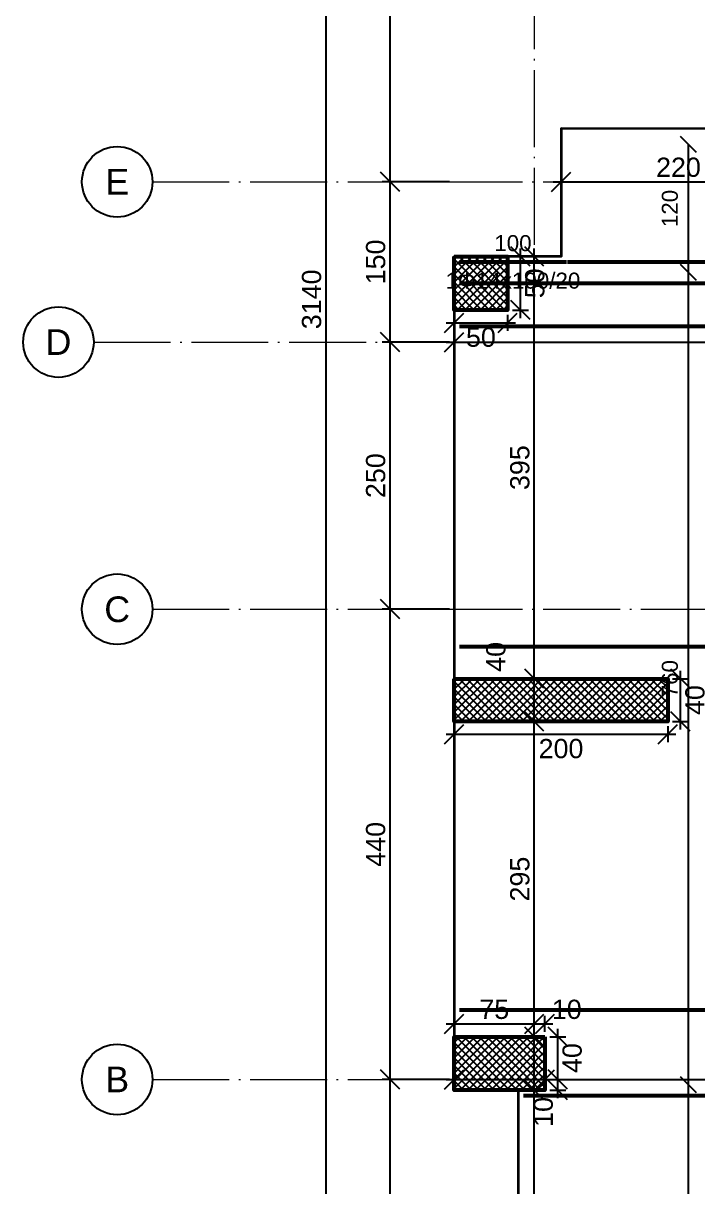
# Model space of a CAD drawing. Header units: millimetres. Extents: x -404 to 6018, y -5139 to 7890.
# Drawn here: x -404 to 228, y -4050 to -2962 of the extents above; entities that cross this region are included whole.
import ezdxf
from ezdxf.enums import TextEntityAlignment as Align

# ---------------------------------------------------------------- set-up
doc = ezdxf.new("R2010")
doc.units = ezdxf.units.MM
doc.linetypes.add('ZWCAD_ISO04W100', pattern=[30.5, 24, -3, 0.5, -3])
for name, color, linetype, lineweight in [('AXIS LINES', 255, 'ZWCAD_ISO04W100', 13), ('COLUMN', 140, 'Continuous', 53), ('SLAB', 3, 'Continuous', 35), ('WALL', 10, 'Continuous', 53)]:
    doc.layers.add(name, color=color, linetype=linetype, lineweight=lineweight)
for name, color, linetype in [('FW_AXIS', 7, 'Continuous'), ('FW_COLUMN_HATCH', 8, 'Continuous'), ('FW_DIM', 7, 'Continuous'), ('FW_WALL_HATCH', 8, 'Continuous'), ('REB_TOP_MESH_X', 5, 'Continuous'), ('REB_TOP_MESH_X_RANGE', 5, 'Continuous'), ('REB_TOP_MESH_X_TEXT', 5, 'Continuous')]:
    doc.layers.add(name, color=color, linetype=linetype)
doc.styles.add('REBAR_TXT', font='arial.ttf')
doc.styles.get("Standard").update_dxf_attribs({"font": 'arial.ttf'})
doc.dimstyles.new('FW_DIM', dxfattribs={"dimtxt": 18, "dimasz": 9, "dimexe": 7.5, "dimexo": 4.5, "dimgap": 4.5, "dimtad": 1, "dimdec": 0, "dimtxsty": 'Standard', "dimtsz": 9, "dimcen": 2.5, "dimdle": 7.5, "dimclrd": 256, "dimclre": 256, "dimclrt": 7, "dimazin": 3, "dimtfac": 1, "dimtmove": 2, "dimatfit": 3})
doc.dimstyles.new('REBAR M-200', dxfattribs={"dimtxt": 15, "dimasz": 15, "dimexe": 25, "dimexo": 12.5, "dimgap": 10, "dimtad": 1, "dimdec": 0, "dimtxsty": 'Standard', "dimblk": 'NONE', "dimcen": 50, "dimse1": 1, "dimse2": 1, "dimclrd": 6, "dimclre": 6, "dimclrt": 7, "dimazin": 3, "dimtfac": 1, "dimtmove": 2, "dimatfit": 3, "dimldrblk": 'NONE', "dimlwd": 53})
doc.dimstyles.new('REBAR RANGE', dxfattribs={"dimtxt": 15, "dimasz": 2.5, "dimexe": 0, "dimexo": 0, "dimgap": 10, "dimtad": 1, "dimdec": 0, "dimtxsty": 'Standard', "dimtsz": 7.5, "dimcen": 2.5, "dimse1": 1, "dimse2": 1, "dimclrd": 6, "dimclre": 6, "dimclrt": 7, "dimazin": 3, "dimtfac": 1, "dimtmove": 2, "dimatfit": 3, "dimlwd": 25})

# ---------------------------------------------------------------- blocks, each defined once
blk = doc.blocks.new('*D1092')
at = {"color": 6, "lineweight": 53}
blk.add_line((5, -3545.1), (589.5, -3545.1), dxfattribs=at)
at = {"layer": 'Defpoints'}
for p in [(5, -3545.1), (5, -3545.1), (589.5, -3545.1)]:
    blk.add_point(p, dxfattribs=at)
at = {"layer": 'REB_TOP_MESH_X', "color": 7, "insert": (297.2, -3527.6), "char_height": 15, "attachment_point": 5}
blk.add_mtext('584', dxfattribs=at)
blk = doc.blocks.new('_NONE')
blk = doc.blocks.new('*D1164')
at = {"color": 6, "lineweight": 53}
blk.add_line((5, -3245.1), (589.5, -3245.1), dxfattribs=at)
at = {"layer": 'Defpoints'}
for p in [(5, -3245.1), (5, -3245.1), (589.5, -3245.1)]:
    blk.add_point(p, dxfattribs=at)
at = {"layer": 'REB_TOP_MESH_X', "color": 7, "insert": (297.2, -3227.6), "char_height": 15, "attachment_point": 5}
blk.add_mtext('584', dxfattribs=at)
blk = doc.blocks.new('*D1198')
at = {"color": 6, "lineweight": 53}
blk.add_line((65, -3965.1), (589.5, -3965.1), dxfattribs=at)
at = {"layer": 'Defpoints'}
for p in [(65, -3965.1), (65, -3965.1), (589.5, -3965.1)]:
    blk.add_point(p, dxfattribs=at)
at = {"layer": 'REB_TOP_MESH_X', "color": 7, "insert": (327.2, -3947.6), "char_height": 15, "attachment_point": 5}
blk.add_mtext('524', dxfattribs=at)
blk = doc.blocks.new('*D1208')
at = {"color": 6, "lineweight": 53}
blk.add_line((5, -3885.1), (589.5, -3885.1), dxfattribs=at)
at = {"layer": 'Defpoints'}
for p in [(5, -3885.1), (5, -3885.1), (589.5, -3885.1)]:
    blk.add_point(p, dxfattribs=at)
at = {"layer": 'REB_TOP_MESH_X', "color": 7, "insert": (297.2, -3867.6), "char_height": 15, "attachment_point": 5}
blk.add_mtext('584', dxfattribs=at)
blk = doc.blocks.new('*D1218')
at = {"color": 6, "lineweight": 53}
blk.add_line((106, -3185.1), (589.5, -3185.1), dxfattribs=at)
at = {"layer": 'Defpoints'}
for p in [(106, -3185.1), (106, -3185.1), (589.5, -3185.1)]:
    blk.add_point(p, dxfattribs=at)
at = {"layer": 'REB_TOP_MESH_X', "color": 7, "insert": (347.8, -3167.6), "char_height": 15, "attachment_point": 5}
blk.add_mtext('484', dxfattribs=at)
blk = doc.blocks.new('*D1253')
at = {"color": 6, "lineweight": 53}
blk.add_line((5, -3205.1), (589.5, -3205.1), dxfattribs=at)
at = {"layer": 'Defpoints'}
for p in [(5, -3205.1), (5, -3205.1), (589.5, -3205.1)]:
    blk.add_point(p, dxfattribs=at)
at = {"layer": 'REB_TOP_MESH_X', "color": 7, "insert": (297.2, -3187.6), "char_height": 15, "attachment_point": 5}
blk.add_mtext('584', dxfattribs=at)
blk = doc.blocks.new('_Oblique')
at = {"color": 0, "linetype": 'ByBlock', "lineweight": -2}
blk.add_line((-0.5, -0.5), (0.5, 0.5), dxfattribs=at)
blk = doc.blocks.new('*D1266')
at = {"color": 6, "lineweight": 25}
blk.add_line((219.5, -4790.1), (219.5, -3955.1), dxfattribs=at)
at = {"layer": 'Defpoints'}
for p in [(219.5, -3955.1), (219.5, -4790.1), (219.5, -4790.1)]:
    blk.add_point(p, dxfattribs=at)
at = {"layer": 'REB_TOP_MESH_X_RANGE', "color": 6, "xscale": 15, "yscale": 15, "rotation": 90}
for p in [(219.5, -3955.1), (219.5, -4790.1)]:
    blk.add_blockref('_OBLIQUE', p, dxfattribs=at)
at = {"layer": 'REB_TOP_MESH_X_RANGE', "color": 7, "insert": (202, -4372.6), "char_height": 15, "attachment_point": 5, "rotation": 90}
blk.add_mtext('835', dxfattribs=at)
blk = doc.blocks.new('*D1267')
at = {"color": 6, "lineweight": 25}
blk.add_line((219.5, -3955.1), (219.5, -3195.1), dxfattribs=at)
at = {"layer": 'Defpoints'}
for p in [(219.5, -3195.1), (219.5, -3955.1), (219.5, -3955.1)]:
    blk.add_point(p, dxfattribs=at)
at = {"layer": 'REB_TOP_MESH_X_RANGE', "color": 6, "xscale": 15, "yscale": 15, "rotation": 90}
for p in [(219.5, -3195.1), (219.5, -3955.1)]:
    blk.add_blockref('_OBLIQUE', p, dxfattribs=at)
at = {"layer": 'REB_TOP_MESH_X_RANGE', "color": 7, "insert": (202, -3575.1), "char_height": 15, "attachment_point": 5, "rotation": 90}
blk.add_mtext('760', dxfattribs=at)
blk = doc.blocks.new('*D1290')
at = {"color": 6, "lineweight": 25}
blk.add_line((219.5, -3195.1), (219.5, -3075.1), dxfattribs=at)
at = {"layer": 'Defpoints'}
for p in [(219.5, -3075.1), (219.5, -3195.1), (219.5, -3195.1)]:
    blk.add_point(p, dxfattribs=at)
at = {"layer": 'REB_TOP_MESH_X_RANGE', "color": 6, "xscale": 15, "yscale": 15, "rotation": 90}
for p in [(219.5, -3075.1), (219.5, -3195.1)]:
    blk.add_blockref('_OBLIQUE', p, dxfattribs=at)
at = {"layer": 'REB_TOP_MESH_X_RANGE', "color": 7, "insert": (202, -3135.1), "char_height": 15, "attachment_point": 5, "rotation": 90}
blk.add_mtext('120', dxfattribs=at)
blk = doc.blocks.new('*D1294')
at = {"color": 6, "lineweight": 53}
blk.add_line((5, -3185.1), (105, -3185.1), dxfattribs=at)
at = {"layer": 'Defpoints'}
for p in [(5, -3185.1), (5, -3185.1), (105, -3185.1)]:
    blk.add_point(p, dxfattribs=at)
at = {"layer": 'REB_TOP_MESH_X', "color": 7, "insert": (55, -3167.6), "char_height": 15, "attachment_point": 5}
blk.add_mtext('100', dxfattribs=at)
blk = doc.blocks.new('*D1298')
for p, q in [((212, -3622.6), (212, -3567.6)), ((204.5, -3575.1), (219.5, -3575.1)), ((204.5, -3615.1), (219.5, -3615.1))]:
    blk.add_line(p, q)
at = {"layer": 'Defpoints'}
for p in [(200, -3575.1), (200, -3615.1), (212, -3615.1)]:
    blk.add_point(p, dxfattribs=at)
at = {"layer": 'FW_DIM', "xscale": 18, "yscale": 18, "rotation": 90}
for p in [(212, -3575.1), (212, -3615.1)]:
    blk.add_blockref('_OBLIQUE', p, dxfattribs=at)
at = {"layer": 'FW_DIM', "color": 7, "insert": (225.5, -3595.1), "char_height": 18, "attachment_point": 5, "rotation": 90}
blk.add_mtext('40', dxfattribs=at)
blk = doc.blocks.new('*D1299')
for p, q in [((0, -3619.6), (0, -3634.6)), ((200, -3619.6), (200, -3634.6)), ((-7.5, -3627.1), (207.5, -3627.1))]:
    blk.add_line(p, q)
at = {"layer": 'Defpoints'}
for p in [(0, -3615.1), (200, -3615.1), (0, -3627.1)]:
    blk.add_point(p, dxfattribs=at)
at = {"layer": 'FW_DIM', "xscale": 18, "yscale": 18}
for p in [(0, -3627.1), (200, -3627.1)]:
    blk.add_blockref('_OBLIQUE', p, dxfattribs=at)
at = {"layer": 'FW_DIM', "color": 7, "insert": (100, -3640.6), "char_height": 18, "attachment_point": 5}
blk.add_mtext('200', dxfattribs=at)
blk = doc.blocks.new('*D1348')
for p, q in [((0, -3905.6), (0, -3890.6)), ((75, -3905.6), (75, -3890.6)), ((-7.5, -3898.1), (82.5, -3898.1))]:
    blk.add_line(p, q)
at = {"layer": 'Defpoints'}
for p in [(0, -3898.1), (0, -3910.1), (75, -3910.1)]:
    blk.add_point(p, dxfattribs=at)
at = {"layer": 'FW_DIM', "xscale": 18, "yscale": 18}
for p in [(0, -3898.1), (75, -3898.1)]:
    blk.add_blockref('_OBLIQUE', p, dxfattribs=at)
at = {"layer": 'FW_DIM', "color": 7, "insert": (37.5, -3884.6), "char_height": 18, "attachment_point": 5}
blk.add_mtext('75', dxfattribs=at)
blk = doc.blocks.new('*D1349')
for p, q in [((75, -3905.6), (75, -3890.6)), ((85, -3905.6), (85, -3890.6)), ((67.5, -3898.1), (92.5, -3898.1))]:
    blk.add_line(p, q)
at = {"layer": 'Defpoints'}
for p in [(75, -3898.1), (75, -3910.1), (85, -3910.1)]:
    blk.add_point(p, dxfattribs=at)
at = {"layer": 'FW_DIM', "xscale": 18, "yscale": 18}
for p in [(75, -3898.1), (85, -3898.1)]:
    blk.add_blockref('_OBLIQUE', p, dxfattribs=at)
at = {"layer": 'FW_DIM', "color": 7, "insert": (105.4, -3884.6), "char_height": 18, "attachment_point": 5}
blk.add_mtext('10', dxfattribs=at)
blk = doc.blocks.new('*D1350')
for p, q in [((89.5, -3950.1), (104.5, -3950.1)), ((97, -3967.6), (97, -3942.6)), ((89.5, -3960.1), (104.5, -3960.1))]:
    blk.add_line(p, q)
at = {"layer": 'Defpoints'}
for p in [(85, -3950.1), (85, -3960.1), (97, -3960.1)]:
    blk.add_point(p, dxfattribs=at)
at = {"layer": 'FW_DIM', "xscale": 18, "yscale": 18, "rotation": 90}
for p in [(97, -3950.1), (97, -3960.1)]:
    blk.add_blockref('_OBLIQUE', p, dxfattribs=at)
at = {"layer": 'FW_DIM', "color": 7, "insert": (83.5, -3980.5), "char_height": 18, "attachment_point": 5, "rotation": 90}
blk.add_mtext('10', dxfattribs=at)
blk = doc.blocks.new('*D1351')
for p, q in [((97, -3957.6), (97, -3902.6)), ((89.5, -3910.1), (104.5, -3910.1)), ((89.5, -3950.1), (104.5, -3950.1))]:
    blk.add_line(p, q)
at = {"layer": 'Defpoints'}
for p in [(85, -3910.1), (85, -3950.1), (97, -3950.1)]:
    blk.add_point(p, dxfattribs=at)
at = {"layer": 'FW_DIM', "xscale": 18, "yscale": 18, "rotation": 90}
for p in [(97, -3910.1), (97, -3950.1)]:
    blk.add_blockref('_OBLIQUE', p, dxfattribs=at)
at = {"layer": 'FW_DIM', "color": 7, "insert": (110.5, -3930.1), "char_height": 18, "attachment_point": 5, "rotation": 90}
blk.add_mtext('40', dxfattribs=at)
blk = doc.blocks.new('*D1366')
for p, q in [((-7.5, -3242.1), (57.5, -3242.1)), ((0, -3234.6), (0, -3249.6)), ((50, -3234.6), (50, -3249.6))]:
    blk.add_line(p, q)
at = {"layer": 'Defpoints'}
for p in [(0, -3230.1), (50, -3230.1), (0, -3242.1)]:
    blk.add_point(p, dxfattribs=at)
at = {"layer": 'FW_DIM', "xscale": 18, "yscale": 18}
for p in [(0, -3242.1), (50, -3242.1)]:
    blk.add_blockref('_OBLIQUE', p, dxfattribs=at)
at = {"layer": 'FW_DIM', "color": 7, "insert": (25, -3255.6), "char_height": 18, "attachment_point": 5}
blk.add_mtext('50', dxfattribs=at)
blk = doc.blocks.new('*D1367')
for p, q in [((62, -3237.6), (62, -3172.6)), ((54.5, -3180.1), (69.5, -3180.1)), ((54.5, -3230.1), (69.5, -3230.1))]:
    blk.add_line(p, q)
at = {"layer": 'Defpoints'}
for p in [(50, -3180.1), (50, -3230.1), (62, -3230.1)]:
    blk.add_point(p, dxfattribs=at)
at = {"layer": 'FW_DIM', "xscale": 18, "yscale": 18, "rotation": 90}
for p in [(62, -3180.1), (62, -3230.1)]:
    blk.add_blockref('_OBLIQUE', p, dxfattribs=at)
at = {"layer": 'FW_DIM', "color": 7, "insert": (75.5, -3205.1), "char_height": 18, "attachment_point": 5, "rotation": 90}
blk.add_mtext('50', dxfattribs=at)
blk = doc.blocks.new('*D1379')
for p, q in [((-7.5, -3950.1), (92.5, -3950.1)), ((0, -3945.6), (0, -3942.6)), ((85, -3945.6), (85, -3942.6))]:
    blk.add_line(p, q)
at = {"layer": 'Defpoints'}
for p in [(0, -3950.1), (0, -3950.1), (85, -3950.1)]:
    blk.add_point(p, dxfattribs=at)
at = {"layer": 'FW_DIM', "xscale": 18, "yscale": 18}
for p in [(0, -3950.1), (85, -3950.1)]:
    blk.add_blockref('_OBLIQUE', p, dxfattribs=at)
blk = doc.blocks.new('*D1380')
for p, q in [((77.5, -3950.1), (982.5, -3950.1)), ((85, -3945.6), (85, -3942.6)), ((975, -3945.6), (975, -3942.6))]:
    blk.add_line(p, q)
at = {"layer": 'Defpoints'}
for p in [(85, -3950.1), (85, -3950.1), (975, -3950.1)]:
    blk.add_point(p, dxfattribs=at)
at = {"layer": 'FW_DIM', "xscale": 18, "yscale": 18}
for p in [(85, -3950.1), (975, -3950.1)]:
    blk.add_blockref('_OBLIQUE', p, dxfattribs=at)
at = {"layer": 'FW_DIM', "color": 7, "insert": (530, -3936.6), "char_height": 18, "attachment_point": 5}
blk.add_mtext('890', dxfattribs=at)
blk = doc.blocks.new('*D1385')
for p, q in [((0, -3255.6), (0, -3252.6)), ((644.9, -3255.6), (644.9, -3252.6)), ((-7.5, -3260.1), (652.4, -3260.1))]:
    blk.add_line(p, q)
at = {"layer": 'Defpoints'}
for p in [(0, -3260.1), (0, -3260.1), (644.9, -3260.1)]:
    blk.add_point(p, dxfattribs=at)
at = {"layer": 'FW_DIM', "xscale": 18, "yscale": 18}
for p in [(0, -3260.1), (644.9, -3260.1)]:
    blk.add_blockref('_OBLIQUE', p, dxfattribs=at)
at = {"layer": 'FW_DIM', "color": 7, "insert": (322.5, -3246.6), "char_height": 18, "attachment_point": 5}
blk.add_mtext('645', dxfattribs=at)
blk = doc.blocks.new('*D1391')
for p, q in [((100.1, -3105.6), (100.1, -3102.6)), ((320, -3105.6), (320, -3102.6)), ((92.6, -3110.1), (327.5, -3110.1))]:
    blk.add_line(p, q)
at = {"layer": 'Defpoints'}
for p in [(100.1, -3110.1), (100.1, -3110.1), (320, -3110.1)]:
    blk.add_point(p, dxfattribs=at)
at = {"layer": 'FW_DIM', "xscale": 18, "yscale": 18}
for p in [(100.1, -3110.1), (320, -3110.1)]:
    blk.add_blockref('_OBLIQUE', p, dxfattribs=at)
at = {"layer": 'FW_DIM', "color": 7, "insert": (210, -3096.6), "char_height": 18, "attachment_point": 5}
blk.add_mtext('220', dxfattribs=at)
blk = doc.blocks.new('*D1420')
for p, q in [((70.5, -3960.1), (67.5, -3960.1)), ((75, -4417.6), (75, -3952.6)), ((70.5, -4410.1), (67.5, -4410.1))]:
    blk.add_line(p, q)
at = {"layer": 'Defpoints'}
for p in [(75, -3960.1), (75, -4410.1), (75, -4410.1)]:
    blk.add_point(p, dxfattribs=at)
at = {"layer": 'FW_DIM', "xscale": 18, "yscale": 18, "rotation": 90}
for p in [(75, -3960.1), (75, -4410.1)]:
    blk.add_blockref('_OBLIQUE', p, dxfattribs=at)
at = {"layer": 'FW_DIM', "color": 7, "insert": (61.5, -4185.1), "char_height": 18, "attachment_point": 5, "rotation": 90}
blk.add_mtext('450', dxfattribs=at)
blk = doc.blocks.new('*D1421')
for p, q in [((75, -3967.6), (75, -3902.6)), ((70.5, -3910.1), (67.5, -3910.1)), ((70.5, -3960.1), (67.5, -3960.1))]:
    blk.add_line(p, q)
at = {"layer": 'Defpoints'}
for p in [(75, -3910.1), (75, -3960.1), (75, -3960.1)]:
    blk.add_point(p, dxfattribs=at)
at = {"layer": 'FW_DIM', "xscale": 18, "yscale": 18, "rotation": 90}
for p in [(75, -3910.1), (75, -3960.1)]:
    blk.add_blockref('_OBLIQUE', p, dxfattribs=at)
blk = doc.blocks.new('*D1422')
for p, q in [((75, -3917.6), (75, -3607.6)), ((70.5, -3615.1), (67.5, -3615.1)), ((70.5, -3910.1), (67.5, -3910.1))]:
    blk.add_line(p, q)
at = {"layer": 'Defpoints'}
for p in [(75, -3615.1), (75, -3910.1), (75, -3910.1)]:
    blk.add_point(p, dxfattribs=at)
at = {"layer": 'FW_DIM', "xscale": 18, "yscale": 18, "rotation": 90}
for p in [(75, -3615.1), (75, -3910.1)]:
    blk.add_blockref('_OBLIQUE', p, dxfattribs=at)
at = {"layer": 'FW_DIM', "color": 7, "insert": (61.5, -3762.6), "char_height": 18, "attachment_point": 5, "rotation": 90}
blk.add_mtext('295', dxfattribs=at)
blk = doc.blocks.new('*D1423')
for p, q in [((75, -3622.6), (75, -3567.6)), ((70.5, -3575.1), (67.5, -3575.1)), ((70.5, -3615.1), (67.5, -3615.1))]:
    blk.add_line(p, q)
at = {"layer": 'Defpoints'}
for p in [(75, -3575.1), (75, -3615.1), (75, -3615.1)]:
    blk.add_point(p, dxfattribs=at)
at = {"layer": 'FW_DIM', "xscale": 18, "yscale": 18, "rotation": 90}
for p in [(75, -3575.1), (75, -3615.1)]:
    blk.add_blockref('_OBLIQUE', p, dxfattribs=at)
at = {"layer": 'FW_DIM', "color": 7, "insert": (39, -3554.7), "char_height": 18, "attachment_point": 5, "rotation": 90}
blk.add_mtext('40', dxfattribs=at)
blk = doc.blocks.new('*D1424')
for p, q in [((75, -3582.6), (75, -3172.6)), ((70.5, -3180.1), (67.5, -3180.1)), ((70.5, -3575.1), (67.5, -3575.1))]:
    blk.add_line(p, q)
at = {"layer": 'Defpoints'}
for p in [(75, -3180.1), (75, -3575.1), (75, -3575.1)]:
    blk.add_point(p, dxfattribs=at)
at = {"layer": 'FW_DIM', "xscale": 18, "yscale": 18, "rotation": 90}
for p in [(75, -3180.1), (75, -3575.1)]:
    blk.add_blockref('_OBLIQUE', p, dxfattribs=at)
at = {"layer": 'FW_DIM', "color": 7, "insert": (61.5, -3377.6), "char_height": 18, "attachment_point": 5, "rotation": 90}
blk.add_mtext('395', dxfattribs=at)
blk = doc.blocks.new('*D1479')
for p, q in [((-4.5, -3950.1), (-67.5, -3950.1)), ((-60, -4587.6), (-60, -3942.6)), ((-4.5, -4580.1), (-67.5, -4580.1))]:
    blk.add_line(p, q)
at = {"layer": 'Defpoints'}
for p in [(0, -3950.1), (-60, -4580.1), (0, -4580.1)]:
    blk.add_point(p, dxfattribs=at)
at = {"layer": 'FW_DIM', "xscale": 18, "yscale": 18, "rotation": 90}
for p in [(-60, -3950.1), (-60, -4580.1)]:
    blk.add_blockref('_OBLIQUE', p, dxfattribs=at)
at = {"layer": 'FW_DIM', "color": 7, "insert": (-73.5, -4265.1), "char_height": 18, "attachment_point": 5, "rotation": 90}
blk.add_mtext('630', dxfattribs=at)
blk = doc.blocks.new('*D1480')
for p, q in [((-60, -3957.6), (-60, -3502.6)), ((-4.5, -3510.1), (-67.5, -3510.1)), ((-4.5, -3950.1), (-67.5, -3950.1))]:
    blk.add_line(p, q)
at = {"layer": 'Defpoints'}
for p in [(0, -3510.1), (-60, -3950.1), (0, -3950.1)]:
    blk.add_point(p, dxfattribs=at)
at = {"layer": 'FW_DIM', "xscale": 18, "yscale": 18, "rotation": 90}
for p in [(-60, -3510.1), (-60, -3950.1)]:
    blk.add_blockref('_OBLIQUE', p, dxfattribs=at)
at = {"layer": 'FW_DIM', "color": 7, "insert": (-73.5, -3730.1), "char_height": 18, "attachment_point": 5, "rotation": 90}
blk.add_mtext('440', dxfattribs=at)
blk = doc.blocks.new('*D1481')
for p, q in [((-60, -3517.6), (-60, -3252.6)), ((-4.5, -3260.1), (-67.5, -3260.1)), ((-4.5, -3510.1), (-67.5, -3510.1))]:
    blk.add_line(p, q)
at = {"layer": 'Defpoints'}
for p in [(0, -3260.1), (-60, -3510.1), (0, -3510.1)]:
    blk.add_point(p, dxfattribs=at)
at = {"layer": 'FW_DIM', "xscale": 18, "yscale": 18, "rotation": 90}
for p in [(-60, -3260.1), (-60, -3510.1)]:
    blk.add_blockref('_OBLIQUE', p, dxfattribs=at)
at = {"layer": 'FW_DIM', "color": 7, "insert": (-73.5, -3385.1), "char_height": 18, "attachment_point": 5, "rotation": 90}
blk.add_mtext('250', dxfattribs=at)
blk = doc.blocks.new('*D1482')
for p, q in [((-60, -3267.6), (-60, -3102.6)), ((-4.5, -3110.1), (-67.5, -3110.1)), ((-4.5, -3260.1), (-67.5, -3260.1))]:
    blk.add_line(p, q)
at = {"layer": 'Defpoints'}
for p in [(0, -3110.1), (-60, -3260.1), (0, -3260.1)]:
    blk.add_point(p, dxfattribs=at)
at = {"layer": 'FW_DIM', "xscale": 18, "yscale": 18, "rotation": 90}
for p in [(-60, -3110.1), (-60, -3260.1)]:
    blk.add_blockref('_OBLIQUE', p, dxfattribs=at)
at = {"layer": 'FW_DIM', "color": 7, "insert": (-73.5, -3185.1), "char_height": 18, "attachment_point": 5, "rotation": 90}
blk.add_mtext('150', dxfattribs=at)
blk = doc.blocks.new('*D1483')
for p, q in [((-60, -3117.6), (-60, -2622.6)), ((-4.5, -2630.1), (-67.5, -2630.1)), ((-4.5, -3110.1), (-67.5, -3110.1))]:
    blk.add_line(p, q)
at = {"layer": 'Defpoints'}
for p in [(0, -2630.1), (-60, -3110.1), (0, -3110.1)]:
    blk.add_point(p, dxfattribs=at)
at = {"layer": 'FW_DIM', "xscale": 18, "yscale": 18, "rotation": 90}
for p in [(-60, -2630.1), (-60, -3110.1)]:
    blk.add_blockref('_OBLIQUE', p, dxfattribs=at)
at = {"layer": 'FW_DIM', "color": 7, "insert": (-73.5, -2870.1), "char_height": 18, "attachment_point": 5, "rotation": 90}
blk.add_mtext('480', dxfattribs=at)
blk = doc.blocks.new('*D1496')
for p, q in [((-120, -4797.6), (-120, -1642.5)), ((-4.5, -1650), (-127.5, -1650)), ((-4.5, -4790.1), (-127.5, -4790.1))]:
    blk.add_line(p, q)
at = {"layer": 'Defpoints'}
for p in [(0, -1650), (-120, -4790.1), (0, -4790.1)]:
    blk.add_point(p, dxfattribs=at)
at = {"layer": 'FW_DIM', "xscale": 18, "yscale": 18, "rotation": 90}
for p in [(-120, -1650), (-120, -4790.1)]:
    blk.add_blockref('_OBLIQUE', p, dxfattribs=at)
at = {"layer": 'FW_DIM', "color": 7, "insert": (-133.5, -3220.1), "char_height": 18, "attachment_point": 5, "rotation": 90}
blk.add_mtext('3140', dxfattribs=at)

msp = doc.modelspace()

# ---------------------------------------------------------------- hatches: boundary and pattern name
at = {"layer": 'FW_COLUMN_HATCH'}
h = msp.add_hatch(dxfattribs=at)
h.set_pattern_fill('ANSI37', scale=1.6)
h.paths.add_polyline_path([(0, -3180.1), (50, -3180.1), (50, -3230.1), (0, -3230.1), (0, -3180.1)])
h = msp.add_hatch(dxfattribs=at)
h.set_pattern_fill('ANSI37', scale=1.6)
h.paths.add_polyline_path([(85, -3910.1), (85, -3960.1), (0, -3960.1), (0, -3910.1), (85, -3910.1), (85, -3910.1)])
at = {"layer": 'FW_WALL_HATCH'}
h = msp.add_hatch(dxfattribs=at)
h.set_pattern_fill('ANSI37', scale=1.6)
h.paths.add_polyline_path([(0, -3575.1), (200, -3575.1), (200, -3615.1), (0, -3615.1), (0, -3575.1)])

# ---------------------------------------------------------------- linework, layer by layer
at = {"layer": 'AXIS LINES', "color": 0, "ltscale": 3}
for points in [[(75, -1450.1), (75, -4990.2)], [(-282.6, -3110.1), (2132.4, -3110.1)], [(-337.6, -3260.1), (2077.4, -3260.1)], [(-282.6, -3510.1), (2132.4, -3510.1)], [(-282.6, -3950.1), (2132.4, -3950.1)]]:
    msp.add_lwpolyline(points, dxfattribs=at)
at = {"layer": 'COLUMN', "ltscale": 0.08}
for points in [[(0, -3180.1), (50, -3180.1), (50, -3230.1), (0, -3230.1), (0, -3180.1)], [(85, -3910.1), (85, -3960.1), (0, -3960.1), (0, -3910.1), (85, -3910.1)]]:
    msp.add_lwpolyline(points, dxfattribs=at)
at = {"layer": 'FW_AXIS'}
for centre in [(-315.6, -3110.1), (-370.6, -3260.1), (-315.6, -3510.1), (-315.6, -3950.1)]:
    msp.add_circle(centre, 33, dxfattribs=at)
at = {"layer": 'SLAB', "ltscale": 0.08}
msp.add_lwpolyline([(644.9, -2640.1), (644.9, -3100.1), (565, -3100.1), (565.1, -3060.7), (100.1, -3060.1), (100.1, -3180.1), (0, -3180.1), (0, -3910.1), (0, -3960.1), (60, -3960.1), (60, -4790.1), (760.1, -4790.1), (760.1, -4590.1), (910, -4590.1)], dxfattribs=at)
at = {"layer": 'WALL', "ltscale": 0.08}
msp.add_lwpolyline([(0, -3575.1), (200, -3575.1), (200, -3615.1), (0, -3615.1)], close=True, dxfattribs=at)

# ---------------------------------------------------------------- texts
at = {"layer": 'FW_AXIS', "color": 7, "style": 'REBAR_TXT'}
for s, p in [('E', (-315.6, -3110.1)), ('D', (-370.6, -3260.1)), ('C', (-315.6, -3510.1)), ('B', (-315.6, -3950.1))]:
    msp.add_text(s, height=24, dxfattribs=at).set_placement(p, align=Align.MIDDLE_CENTER)
at = {"layer": 'REB_TOP_MESH_X_TEXT', "color": 7, "style": 'REBAR_TXT'}
msp.add_text('1Φ14x100/20', height=15, dxfattribs=at).set_placement((55, -3195.1), align=Align.TOP_CENTER)

# ---------------------------------------------------------------- dimensions: what is measured, and where the dimension line sits
at = {"layer": 'FW_DIM'}
for base, p1, p2, picture, middle in [((-120, -4790.1), (0, -4790.1), (0, -1650), '*D1496', (-133.5, -3220.1)), ((-60, -3110.1), (0, -3110.1), (0, -2630.1), '*D1483', (-73.5, -2870.1)), ((-60, -3260.1), (0, -3260.1), (0, -3110.1), '*D1482', (-73.5, -3185.1)), ((-60, -3510.1), (0, -3510.1), (0, -3260.1), '*D1481', (-73.5, -3385.1)), ((-60, -3950.1), (0, -3950.1), (0, -3510.1), '*D1480', (-73.5, -3730.1)), ((-60, -4580.1), (0, -4580.1), (0, -3950.1), '*D1479', (-73.5, -4265.1))]:
    dim = msp.add_linear_dim(base=base, p1=p1, p2=p2, angle=90, dimstyle='FW_DIM', dxfattribs=at)
    dim.commit()
    dim.dimension.update_dxf_attribs({"geometry": picture, "text_midpoint": middle})
for base, p1, p2, text, picture, middle in [((100.1, -3110.1), (100.1, -3110.1), (320, -3110.1), '220', '*D1391', (210, -3096.6)), ((0, -3242.1), (0, -3230.1), (50, -3230.1), '50', '*D1366', (25, -3255.6)), ((0, -3260.1), (0, -3260.1), (644.9, -3260.1), '645', '*D1385', (322.5, -3246.6)), ((0, -3627.1), (0, -3615.1), (200, -3615.1), '200', '*D1299', (100, -3640.6)), ((0, -3898.1), (0, -3910.1), (75, -3910.1), '75', '*D1348', (37.5, -3884.6)), ((75, -3898.1), (75, -3910.1), (85, -3910.1), '10', '*D1349', (105.4, -3884.6)), ((85, -3950.1), (85, -3950.1), (975, -3950.1), '890', '*D1380', (530, -3936.6)), ((0, -3950.1), (0, -3950.1), (85, -3950.1), ' ', '*D1379', (42.5, -3950.1))]:
    dim = msp.add_linear_dim(base=base, p1=p1, p2=p2, text=text, dimstyle='FW_DIM', override={"dimtmove": 2}, dxfattribs=at)
    dim.commit()
    dim.dimension.update_dxf_attribs({"geometry": picture, "text_midpoint": middle, "dimtype": 160})
for base, p1, p2, text, picture, middle in [((75, -3575.1), (75, -3575.1), (75, -3180.1), '395', '*D1424', (61.5, -3377.6)), ((62, -3230.1), (50, -3230.1), (50, -3180.1), '50', '*D1367', (75.5, -3205.1)), ((75, -3615.1), (75, -3615.1), (75, -3575.1), '40', '*D1423', (39, -3554.7)), ((212, -3615.1), (200, -3615.1), (200, -3575.1), '40', '*D1298', (225.5, -3595.1)), ((75, -3910.1), (75, -3910.1), (75, -3615.1), '295', '*D1422', (61.5, -3762.6)), ((75, -3960.1), (75, -3960.1), (75, -3910.1), ' ', '*D1421', (75, -3935.1)), ((97, -3950.1), (85, -3950.1), (85, -3910.1), '40', '*D1351', (110.5, -3930.1)), ((97, -3960.1), (85, -3960.1), (85, -3950.1), '10', '*D1350', (83.5, -3980.5)), ((75, -4410.1), (75, -4410.1), (75, -3960.1), '450', '*D1420', (61.5, -4185.1))]:
    dim = msp.add_linear_dim(base=base, p1=p1, p2=p2, angle=90, text=text, dimstyle='FW_DIM', override={"dimtmove": 2}, dxfattribs=at)
    dim.commit()
    dim.dimension.update_dxf_attribs({"geometry": picture, "text_midpoint": middle, "dimtype": 160})
at = {"layer": 'REB_TOP_MESH_X'}
for base, p1, p2, picture, middle in [((5, -3185.1), (5, -3185.1), (105, -3185.1), '*D1294', (55, -3167.6)), ((106, -3185.1117278), (106, -3185.1117278), (589.5, -3185.1117278), '*D1218', (347.75, -3167.6117278)), ((5, -3205.1117278), (5, -3205.1117278), (589.5, -3205.1117278), '*D1253', (297.25, -3187.6117278)), ((5, -3245.1117278), (5, -3245.1117278), (589.5, -3245.1117278), '*D1164', (297.25, -3227.6117278)), ((5, -3545.1117278), (5, -3545.1117278), (589.5, -3545.1117278), '*D1092', (297.25, -3527.6117278)), ((5, -3885.1117278), (5, -3885.1117278), (589.5, -3885.1117278), '*D1208', (297.25, -3867.6117278)), ((65, -3965.1117278), (65, -3965.1117278), (589.5, -3965.1117278), '*D1198', (327.25, -3947.6117278))]:
    dim = msp.add_linear_dim(base=base, p1=p1, p2=p2, dimstyle='REBAR M-200', dxfattribs=at)
    dim.commit()
    dim.dimension.update_dxf_attribs({"geometry": picture, "text_midpoint": middle})
at = {"layer": 'REB_TOP_MESH_X_RANGE'}
for base, p1, p2, picture, middle in [((219.5, -3195.1), (219.5, -3195.1), (219.5, -3075.1), '*D1290', (202, -3135.1)), ((219.5, -3955.1), (219.5, -3955.1), (219.5, -3195.1), '*D1267', (202, -3575.1)), ((219.5, -4790.1), (219.5, -4790.1), (219.5, -3955.1), '*D1266', (202, -4372.6))]:
    dim = msp.add_linear_dim(base=base, p1=p1, p2=p2, angle=90, dimstyle='REBAR RANGE', dxfattribs=at)
    dim.commit()
    dim.dimension.update_dxf_attribs({"geometry": picture, "text_midpoint": middle})

doc.saveas('drawing.dxf')
